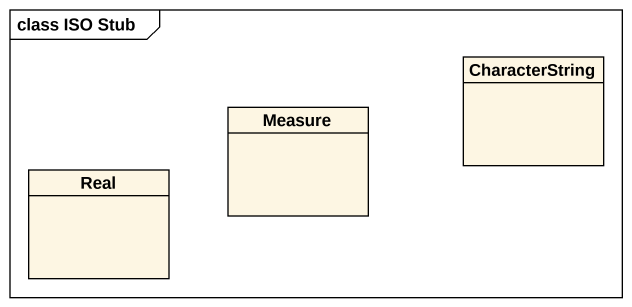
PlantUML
@startuml
mainframe class ISO Stub
hide circle
hide empty members
class CharacterString
class Measure
class Real
@enduml
